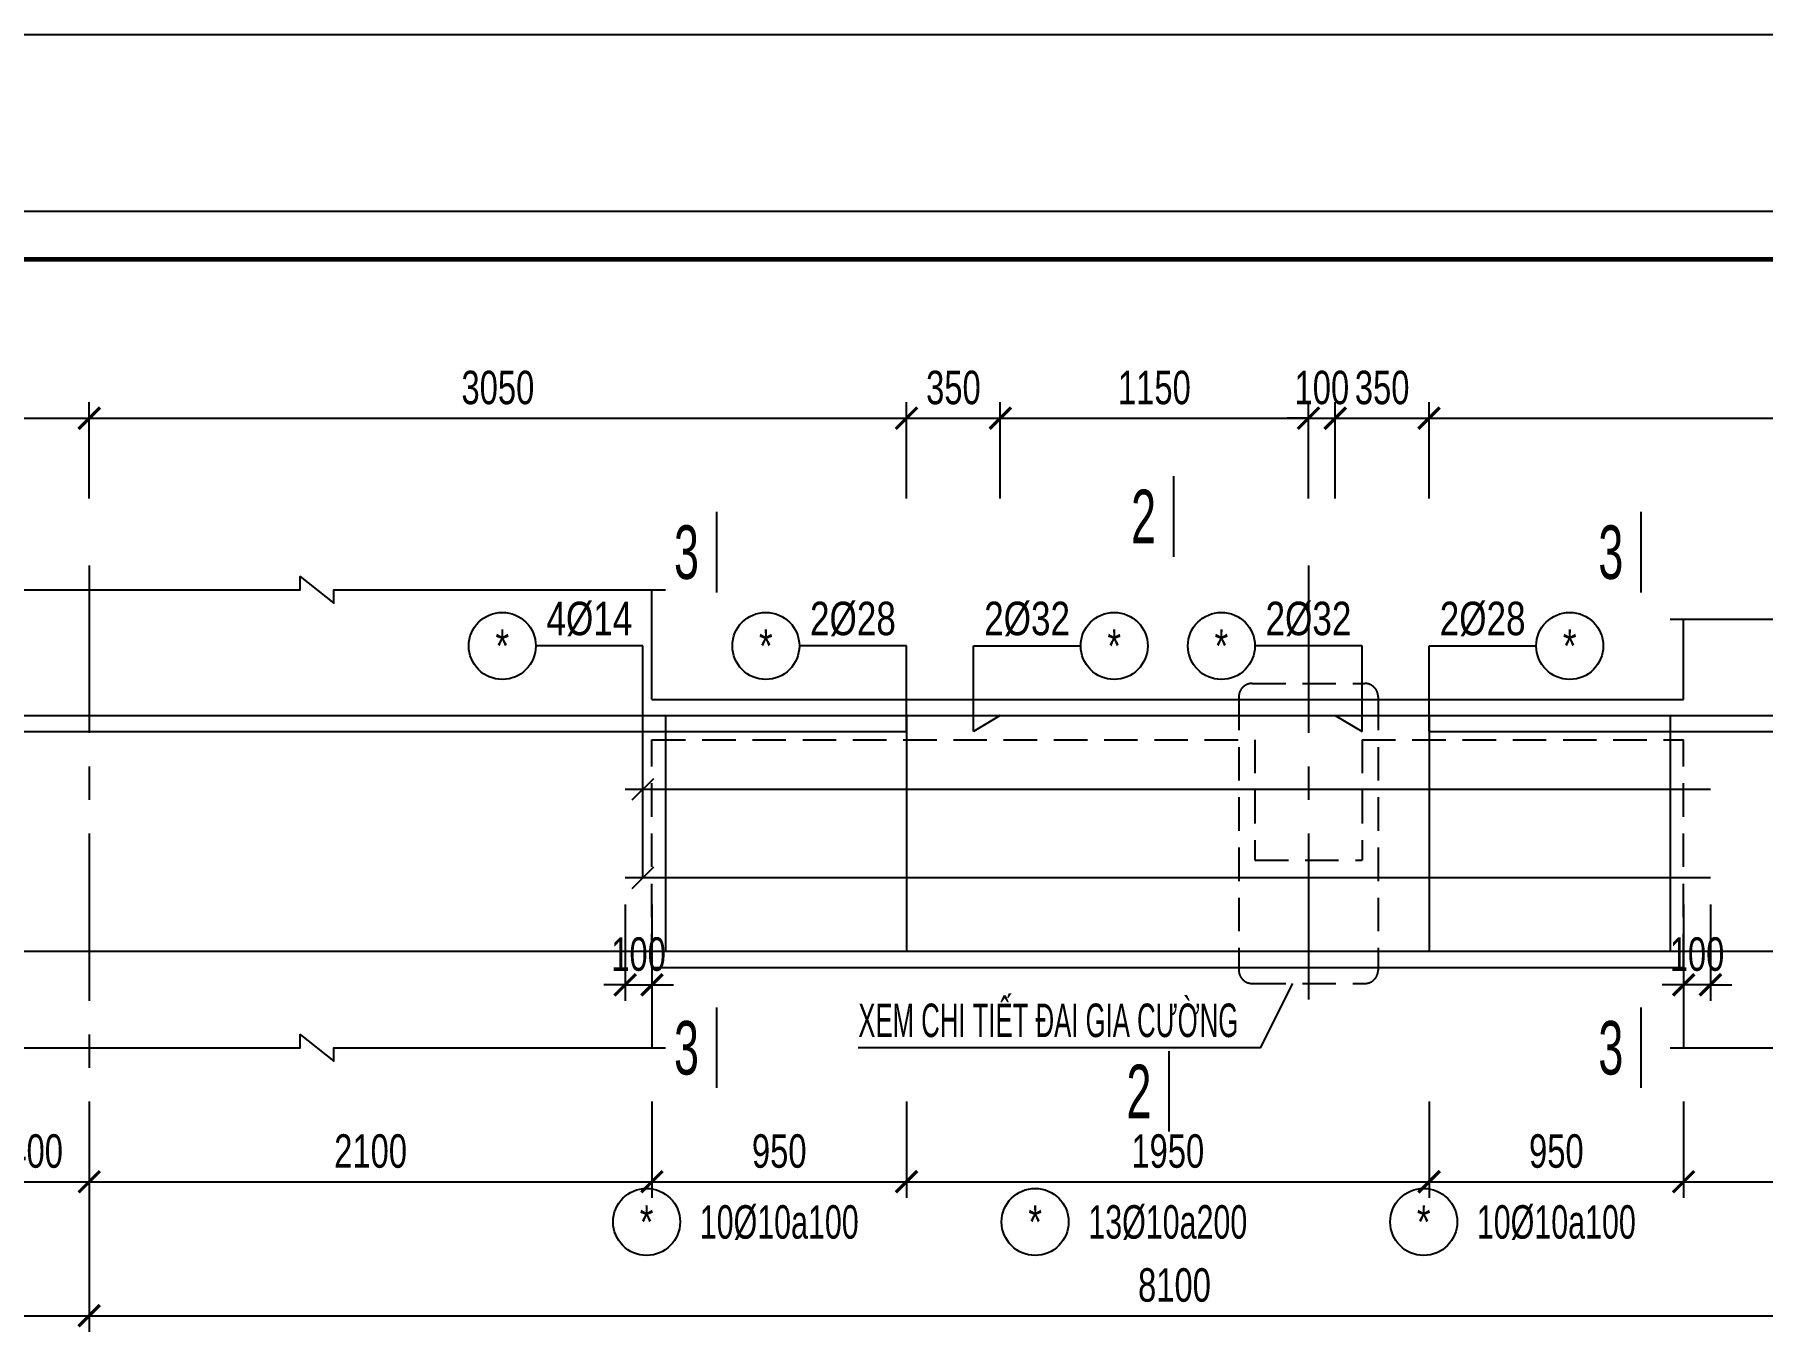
# Model space of a CAD drawing. Header units: millimetres. Extents: x -25284 to 100333, y 0 to 76881.
# Drawn here: x 10988 to 17436, y 30788 to 35640 of the extents above; entities that cross this region are included whole.
import ezdxf
from ezdxf.enums import TextEntityAlignment as Align

# ---------------------------------------------------------------- set-up
doc = ezdxf.new("R2010")
doc.units = ezdxf.units.MM
doc.header["$LTSCALE"] = 500
doc.header["$MEASUREMENT"] = 0
doc.linetypes.add('CENTER', pattern=[2, 1.25, -0.25, 0.25, -0.25])
doc.linetypes.add('HIDDEN', pattern=[0.375, 0.25, -0.125])
for name, color, linetype in [('CDC-KHUNGTEN', 7, 'Continuous'), ('KCS_AXIS', 5, 'CENTER'), ('KCS_AXIS_SUB', 5, 'CENTER'), ('KCS_BORDER', 3, 'Continuous'), ('KCS_CHI', 1, 'Continuous'), ('KCS_DIM', 1, 'Continuous'), ('KCS_HIDDEN', 8, 'HIDDEN'), ('KCS_STEEL', 4, 'Continuous'), ('KCS_TEXT', 2, 'Continuous'), ('KCS_TEXT_TK', 2, 'Continuous'), ('KCS_TEXT_TMC', 4, 'Continuous')]:
    doc.layers.add(name, color=color, linetype=linetype)
doc.styles.add('KCS_BIGTEXT', font='arial.ttf', dxfattribs={"width": 0.75})
doc.styles.add('KCS_SMTEXT', font='arial.ttf', dxfattribs={"width": 0.7})
doc.dimstyles.new('KCS_DIM50', dxfattribs={"dimscale": 50, "dimtxt": 2.5, "dimasz": 1.6, "dimexe": 1.2, "dimexo": 0, "dimgap": 1, "dimtad": 1, "dimdec": 0, "dimzin": 0, "dimdsep": 46, "dimtxsty": 'KCS_SMTEXT', "dimblk": 'ARCHTICK', "dimcen": 0, "dimdle": 1, "dimclrd": 256, "dimclre": 256, "dimclrt": 2, "dimadec": 0, "dimazin": 0, "dimtfac": 1, "dimtdec": 0, "dimtix": 1, "dimtmove": 2, "dimatfit": 3, "dimfxl": 1, "dimtolj": 1, "dimtzin": 0, "dimarcsym": 0})

# ---------------------------------------------------------------- blocks, each defined once
blk = doc.blocks.new('_ArchTick')
at = {"color": 0, "linetype": 'ByBlock', "const_width": 0.15}
blk.add_lwpolyline([(-0.5, -0.5), (0.5, 0.5)], dxfattribs=at)
blk = doc.blocks.new('*D313')
at = {"layer": 'Defpoints', "color": 0, "transparency": 16777216}
for p in [(3092.3, 31658), (11192.3, 31658), (11192.3, 30858)]:
    blk.add_point(p, dxfattribs=at)
at = {"layer": 'KCS_DIM', "lineweight": -2, "transparency": 16777216}
for p, q in [((3092.3, 31658), (3092.3, 30798)), ((11192.3, 31658), (11192.3, 30798)), ((3042.3, 30858), (11242.3, 30858))]:
    blk.add_line(p, q, dxfattribs=at)
at = {"layer": 'KCS_DIM', "lineweight": -2, "transparency": 16777216, "xscale": 80, "yscale": 80, "zscale": 80, "rotation": 180}
blk.add_blockref('_ArchTick', (3092.3, 30858), dxfattribs=at)
at = {"layer": 'KCS_DIM', "lineweight": -2, "transparency": 16777216, "xscale": 80, "yscale": 80, "zscale": 80}
blk.add_blockref('_ArchTick', (11192.3, 30858), dxfattribs=at)
at = {"layer": 'KCS_DIM', "color": 2, "transparency": 16777216, "insert": (7142.3, 30971.8), "char_height": 125, "attachment_point": 5, "style": 'KCS_SMTEXT'}
blk.add_mtext('\\A1;8100', dxfattribs=at)
blk = doc.blocks.new('*D314')
at = {"layer": 'Defpoints', "color": 0, "transparency": 16777216}
for p in [(11192.3, 31658), (19292.3, 31658), (19292.3, 30858)]:
    blk.add_point(p, dxfattribs=at)
at = {"layer": 'KCS_DIM', "lineweight": -2, "transparency": 16777216}
for p, q in [((11192.3, 31658), (11192.3, 30798)), ((19292.3, 31658), (19292.3, 30798)), ((11142.3, 30858), (19342.3, 30858))]:
    blk.add_line(p, q, dxfattribs=at)
at = {"layer": 'KCS_DIM', "lineweight": -2, "transparency": 16777216, "xscale": 80, "yscale": 80, "zscale": 80, "rotation": 180}
blk.add_blockref('_ArchTick', (11192.3, 30858), dxfattribs=at)
at = {"layer": 'KCS_DIM', "lineweight": -2, "transparency": 16777216, "xscale": 80, "yscale": 80, "zscale": 80}
blk.add_blockref('_ArchTick', (19292.3, 30858), dxfattribs=at)
at = {"layer": 'KCS_DIM', "color": 2, "transparency": 16777216, "insert": (15242.3, 30971.8), "char_height": 125, "attachment_point": 5, "style": 'KCS_SMTEXT'}
blk.add_mtext('\\A1;8100', dxfattribs=at)
blk = doc.blocks.new('*D317')
at = {"layer": 'Defpoints', "color": 0, "transparency": 16777216}
for p in [(10792.3, 31658), (11192.3, 31658), (11192.3, 31358)]:
    blk.add_point(p, dxfattribs=at)
at = {"layer": 'KCS_DIM', "lineweight": -2, "transparency": 16777216}
for p, q in [((10792.3, 31658), (10792.3, 31298)), ((11192.3, 31658), (11192.3, 31298)), ((10742.3, 31358), (11242.3, 31358))]:
    blk.add_line(p, q, dxfattribs=at)
at = {"layer": 'KCS_DIM', "lineweight": -2, "transparency": 16777216, "xscale": 80, "yscale": 80, "zscale": 80, "rotation": 180}
blk.add_blockref('_ArchTick', (10792.3, 31358), dxfattribs=at)
at = {"layer": 'KCS_DIM', "lineweight": -2, "transparency": 16777216, "xscale": 80, "yscale": 80, "zscale": 80}
blk.add_blockref('_ArchTick', (11192.3, 31358), dxfattribs=at)
at = {"layer": 'KCS_DIM', "color": 2, "transparency": 16777216, "insert": (10992.3, 31471.8), "char_height": 125, "attachment_point": 5, "style": 'KCS_SMTEXT'}
blk.add_mtext('\\A1;400', dxfattribs=at)
blk = doc.blocks.new('*D318')
at = {"layer": 'Defpoints', "color": 0, "transparency": 16777216}
for p in [(11192.3, 31658), (13292.3, 31658), (13292.3, 31358)]:
    blk.add_point(p, dxfattribs=at)
at = {"layer": 'KCS_DIM', "lineweight": -2, "transparency": 16777216}
for p, q in [((11192.3, 31658), (11192.3, 31298)), ((13292.3, 31658), (13292.3, 31298)), ((11142.3, 31358), (13342.3, 31358))]:
    blk.add_line(p, q, dxfattribs=at)
at = {"layer": 'KCS_DIM', "lineweight": -2, "transparency": 16777216, "xscale": 80, "yscale": 80, "zscale": 80, "rotation": 180}
blk.add_blockref('_ArchTick', (11192.3, 31358), dxfattribs=at)
at = {"layer": 'KCS_DIM', "lineweight": -2, "transparency": 16777216, "xscale": 80, "yscale": 80, "zscale": 80}
blk.add_blockref('_ArchTick', (13292.3, 31358), dxfattribs=at)
at = {"layer": 'KCS_DIM', "color": 2, "transparency": 16777216, "insert": (12242.3, 31471.8), "char_height": 125, "attachment_point": 5, "style": 'KCS_SMTEXT'}
blk.add_mtext('\\A1;2100', dxfattribs=at)
blk = doc.blocks.new('*D319')
at = {"layer": 'Defpoints', "color": 0, "transparency": 16777216}
for p in [(17142.3, 31658), (19292.3, 31658), (19292.3, 31358)]:
    blk.add_point(p, dxfattribs=at)
at = {"layer": 'KCS_DIM', "lineweight": -2, "transparency": 16777216}
for p, q in [((17142.3, 31658), (17142.3, 31298)), ((19292.3, 31658), (19292.3, 31298)), ((17092.3, 31358), (19342.3, 31358))]:
    blk.add_line(p, q, dxfattribs=at)
at = {"layer": 'KCS_DIM', "lineweight": -2, "transparency": 16777216, "xscale": 80, "yscale": 80, "zscale": 80, "rotation": 180}
blk.add_blockref('_ArchTick', (17142.3, 31358), dxfattribs=at)
at = {"layer": 'KCS_DIM', "lineweight": -2, "transparency": 16777216, "xscale": 80, "yscale": 80, "zscale": 80}
blk.add_blockref('_ArchTick', (19292.3, 31358), dxfattribs=at)
at = {"layer": 'KCS_DIM', "color": 2, "transparency": 16777216, "insert": (18217.3, 31471.8), "char_height": 125, "attachment_point": 5, "style": 'KCS_SMTEXT'}
blk.add_mtext('\\A1;2150', dxfattribs=at)
blk = doc.blocks.new('*D323')
at = {"layer": 'Defpoints', "color": 0, "transparency": 16777216}
for p in [(13192.3, 32393), (13292.3, 32393), (13292.3, 32093)]:
    blk.add_point(p, dxfattribs=at)
at = {"layer": 'KCS_DIM', "lineweight": -2, "transparency": 16777216}
for p, q in [((13192.3, 32393), (13192.3, 32033)), ((13292.3, 32393), (13292.3, 32033)), ((13192.3, 32093), (13112.3, 32093)), ((13192.3, 32093), (13292.3, 32093)), ((13292.3, 32093), (13372.3, 32093))]:
    blk.add_line(p, q, dxfattribs=at)
at = {"layer": 'KCS_DIM', "lineweight": -2, "transparency": 16777216, "xscale": 80, "yscale": 80, "zscale": 80}
blk.add_blockref('_ArchTick', (13192.3, 32093), dxfattribs=at)
at = {"layer": 'KCS_DIM', "lineweight": -2, "transparency": 16777216, "xscale": 80, "yscale": 80, "zscale": 80, "rotation": 180}
blk.add_blockref('_ArchTick', (13292.3, 32093), dxfattribs=at)
at = {"layer": 'KCS_DIM', "color": 2, "transparency": 16777216, "insert": (13242.3, 32206.8), "char_height": 125, "attachment_point": 5, "style": 'KCS_SMTEXT'}
blk.add_mtext('\\A1;100', dxfattribs=at)
blk = doc.blocks.new('*D324')
at = {"layer": 'Defpoints', "color": 0, "transparency": 16777216}
for p in [(17142.3, 32393), (17242.3, 32393), (17142.3, 32093)]:
    blk.add_point(p, dxfattribs=at)
at = {"layer": 'KCS_DIM', "lineweight": -2, "transparency": 16777216}
for p, q in [((17142.3, 32393), (17142.3, 32033)), ((17242.3, 32393), (17242.3, 32033)), ((17142.3, 32093), (17062.3, 32093)), ((17242.3, 32093), (17142.3, 32093)), ((17242.3, 32093), (17322.3, 32093))]:
    blk.add_line(p, q, dxfattribs=at)
at = {"layer": 'KCS_DIM', "lineweight": -2, "transparency": 16777216, "xscale": 80, "yscale": 80, "zscale": 80}
blk.add_blockref('_ArchTick', (17142.3, 32093), dxfattribs=at)
at = {"layer": 'KCS_DIM', "lineweight": -2, "transparency": 16777216, "xscale": 80, "yscale": 80, "zscale": 80, "rotation": 180}
blk.add_blockref('_ArchTick', (17242.3, 32093), dxfattribs=at)
at = {"layer": 'KCS_DIM', "color": 2, "transparency": 16777216, "insert": (17192.3, 32206.8), "char_height": 125, "attachment_point": 5, "style": 'KCS_SMTEXT'}
blk.add_mtext('\\A1;100', dxfattribs=at)
blk = doc.blocks.new('*D331')
at = {"layer": 'Defpoints', "color": 0, "transparency": 16777216}
for p in [(11192.3, 34208), (9592.3, 33908), (11192.3, 33908)]:
    blk.add_point(p, dxfattribs=at)
at = {"layer": 'KCS_DIM', "lineweight": -2, "transparency": 16777216}
for p, q in [((9592.3, 33908), (9592.3, 34268)), ((11192.3, 33908), (11192.3, 34268)), ((9542.3, 34208), (11242.3, 34208))]:
    blk.add_line(p, q, dxfattribs=at)
at = {"layer": 'KCS_DIM', "lineweight": -2, "transparency": 16777216, "xscale": 80, "yscale": 80, "zscale": 80, "rotation": 180}
blk.add_blockref('_ArchTick', (9592.3, 34208), dxfattribs=at)
at = {"layer": 'KCS_DIM', "lineweight": -2, "transparency": 16777216, "xscale": 80, "yscale": 80, "zscale": 80}
blk.add_blockref('_ArchTick', (11192.3, 34208), dxfattribs=at)
at = {"layer": 'KCS_DIM', "color": 2, "transparency": 16777216, "insert": (10392.3, 34321.8), "char_height": 125, "attachment_point": 5, "style": 'KCS_SMTEXT'}
blk.add_mtext('\\A1;1600', dxfattribs=at)
blk = doc.blocks.new('*D332')
at = {"layer": 'Defpoints', "color": 0, "transparency": 16777216}
for p in [(14242.3, 34208), (11192.3, 33908), (14242.3, 33908)]:
    blk.add_point(p, dxfattribs=at)
at = {"layer": 'KCS_DIM', "lineweight": -2, "transparency": 16777216}
for p, q in [((11192.3, 33908), (11192.3, 34268)), ((14242.3, 33908), (14242.3, 34268)), ((11142.3, 34208), (14292.3, 34208))]:
    blk.add_line(p, q, dxfattribs=at)
at = {"layer": 'KCS_DIM', "lineweight": -2, "transparency": 16777216, "xscale": 80, "yscale": 80, "zscale": 80, "rotation": 180}
blk.add_blockref('_ArchTick', (11192.3, 34208), dxfattribs=at)
at = {"layer": 'KCS_DIM', "lineweight": -2, "transparency": 16777216, "xscale": 80, "yscale": 80, "zscale": 80}
blk.add_blockref('_ArchTick', (14242.3, 34208), dxfattribs=at)
at = {"layer": 'KCS_DIM', "color": 2, "transparency": 16777216, "insert": (12717.3, 34321.8), "char_height": 125, "attachment_point": 5, "style": 'KCS_SMTEXT'}
blk.add_mtext('\\A1;3050', dxfattribs=at)
blk = doc.blocks.new('*D333')
at = {"layer": 'Defpoints', "color": 0, "transparency": 16777216}
for p in [(14592.3, 34208), (14242.3, 33908), (14592.3, 33908)]:
    blk.add_point(p, dxfattribs=at)
at = {"layer": 'KCS_DIM', "lineweight": -2, "transparency": 16777216}
for p, q in [((14242.3, 33908), (14242.3, 34268)), ((14592.3, 33908), (14592.3, 34268)), ((14192.3, 34208), (14642.3, 34208))]:
    blk.add_line(p, q, dxfattribs=at)
at = {"layer": 'KCS_DIM', "lineweight": -2, "transparency": 16777216, "xscale": 80, "yscale": 80, "zscale": 80, "rotation": 180}
blk.add_blockref('_ArchTick', (14242.3, 34208), dxfattribs=at)
at = {"layer": 'KCS_DIM', "lineweight": -2, "transparency": 16777216, "xscale": 80, "yscale": 80, "zscale": 80}
blk.add_blockref('_ArchTick', (14592.3, 34208), dxfattribs=at)
at = {"layer": 'KCS_DIM', "color": 2, "transparency": 16777216, "insert": (14417.3, 34321.8), "char_height": 125, "attachment_point": 5, "style": 'KCS_SMTEXT'}
blk.add_mtext('\\A1;350', dxfattribs=at)
blk = doc.blocks.new('*D334')
at = {"layer": 'Defpoints', "color": 0, "transparency": 16777216}
for p in [(15742.3, 34208), (14592.3, 33908), (15742.3, 33908)]:
    blk.add_point(p, dxfattribs=at)
at = {"layer": 'KCS_DIM', "lineweight": -2, "transparency": 16777216}
for p, q in [((14592.3, 33908), (14592.3, 34268)), ((15742.3, 33908), (15742.3, 34268)), ((14542.3, 34208), (15792.3, 34208))]:
    blk.add_line(p, q, dxfattribs=at)
at = {"layer": 'KCS_DIM', "lineweight": -2, "transparency": 16777216, "xscale": 80, "yscale": 80, "zscale": 80, "rotation": 180}
blk.add_blockref('_ArchTick', (14592.3, 34208), dxfattribs=at)
at = {"layer": 'KCS_DIM', "lineweight": -2, "transparency": 16777216, "xscale": 80, "yscale": 80, "zscale": 80}
blk.add_blockref('_ArchTick', (15742.3, 34208), dxfattribs=at)
at = {"layer": 'KCS_DIM', "color": 2, "transparency": 16777216, "insert": (15167.3, 34321.8), "char_height": 125, "attachment_point": 5, "style": 'KCS_SMTEXT'}
blk.add_mtext('\\A1;1150', dxfattribs=at)
blk = doc.blocks.new('*D335')
at = {"layer": 'Defpoints', "color": 0, "transparency": 16777216}
for p in [(15842.3, 34208), (15742.3, 33908), (15842.3, 33908)]:
    blk.add_point(p, dxfattribs=at)
at = {"layer": 'KCS_DIM', "lineweight": -2, "transparency": 16777216}
for p, q in [((15742.3, 33908), (15742.3, 34268)), ((15842.3, 33908), (15842.3, 34268)), ((15742.3, 34208), (15662.3, 34208)), ((15742.3, 34208), (15842.3, 34208)), ((15842.3, 34208), (15922.3, 34208))]:
    blk.add_line(p, q, dxfattribs=at)
at = {"layer": 'KCS_DIM', "lineweight": -2, "transparency": 16777216, "xscale": 80, "yscale": 80, "zscale": 80}
blk.add_blockref('_ArchTick', (15742.3, 34208), dxfattribs=at)
at = {"layer": 'KCS_DIM', "lineweight": -2, "transparency": 16777216, "xscale": 80, "yscale": 80, "zscale": 80, "rotation": 180}
blk.add_blockref('_ArchTick', (15842.3, 34208), dxfattribs=at)
at = {"layer": 'KCS_DIM', "color": 2, "transparency": 16777216, "insert": (15792.3, 34321.8), "char_height": 125, "attachment_point": 5, "style": 'KCS_SMTEXT'}
blk.add_mtext('\\A1;100', dxfattribs=at)
blk = doc.blocks.new('*D336')
at = {"layer": 'Defpoints', "color": 0, "transparency": 16777216}
for p in [(16192.3, 34208), (15842.3, 33908), (16192.3, 33908)]:
    blk.add_point(p, dxfattribs=at)
at = {"layer": 'KCS_DIM', "lineweight": -2, "transparency": 16777216}
for p, q in [((15842.3, 33908), (15842.3, 34268)), ((16192.3, 33908), (16192.3, 34268)), ((15792.3, 34208), (16242.3, 34208))]:
    blk.add_line(p, q, dxfattribs=at)
at = {"layer": 'KCS_DIM', "lineweight": -2, "transparency": 16777216, "xscale": 80, "yscale": 80, "zscale": 80, "rotation": 180}
blk.add_blockref('_ArchTick', (15842.3, 34208), dxfattribs=at)
at = {"layer": 'KCS_DIM', "lineweight": -2, "transparency": 16777216, "xscale": 80, "yscale": 80, "zscale": 80}
blk.add_blockref('_ArchTick', (16192.3, 34208), dxfattribs=at)
at = {"layer": 'KCS_DIM', "color": 2, "transparency": 16777216, "insert": (16017.3, 34321.8), "char_height": 125, "attachment_point": 5, "style": 'KCS_SMTEXT'}
blk.add_mtext('\\A1;350', dxfattribs=at)
blk = doc.blocks.new('*D337')
at = {"layer": 'Defpoints', "color": 0, "transparency": 16777216}
for p in [(19292.3, 34208), (16192.3, 33908), (19292.3, 33908)]:
    blk.add_point(p, dxfattribs=at)
at = {"layer": 'KCS_DIM', "lineweight": -2, "transparency": 16777216}
for p, q in [((16192.3, 33908), (16192.3, 34268)), ((19292.3, 33908), (19292.3, 34268)), ((16142.3, 34208), (19342.3, 34208))]:
    blk.add_line(p, q, dxfattribs=at)
at = {"layer": 'KCS_DIM', "lineweight": -2, "transparency": 16777216, "xscale": 80, "yscale": 80, "zscale": 80, "rotation": 180}
blk.add_blockref('_ArchTick', (16192.3, 34208), dxfattribs=at)
at = {"layer": 'KCS_DIM', "lineweight": -2, "transparency": 16777216, "xscale": 80, "yscale": 80, "zscale": 80}
blk.add_blockref('_ArchTick', (19292.3, 34208), dxfattribs=at)
at = {"layer": 'KCS_DIM', "color": 2, "transparency": 16777216, "insert": (17742.3, 34321.8), "char_height": 125, "attachment_point": 5, "style": 'KCS_SMTEXT'}
blk.add_mtext('\\A1;3100', dxfattribs=at)
blk = doc.blocks.new('*D347')
at = {"layer": 'Defpoints', "color": 0, "transparency": 16777216}
for p in [(13292.3, 31658), (14242.3, 31658), (14242.3, 31358)]:
    blk.add_point(p, dxfattribs=at)
at = {"layer": 'KCS_DIM', "lineweight": -2, "transparency": 16777216}
for p, q in [((13292.3, 31658), (13292.3, 31298)), ((14242.3, 31658), (14242.3, 31298)), ((13242.3, 31358), (14292.3, 31358))]:
    blk.add_line(p, q, dxfattribs=at)
at = {"layer": 'KCS_DIM', "lineweight": -2, "transparency": 16777216, "xscale": 80, "yscale": 80, "zscale": 80, "rotation": 180}
blk.add_blockref('_ArchTick', (13292.3, 31358), dxfattribs=at)
at = {"layer": 'KCS_DIM', "lineweight": -2, "transparency": 16777216, "xscale": 80, "yscale": 80, "zscale": 80}
blk.add_blockref('_ArchTick', (14242.3, 31358), dxfattribs=at)
at = {"layer": 'KCS_DIM', "color": 2, "transparency": 16777216, "insert": (13767.3, 31471.8), "char_height": 125, "attachment_point": 5, "style": 'KCS_SMTEXT'}
blk.add_mtext('\\A1;950', dxfattribs=at)
blk = doc.blocks.new('*D348')
at = {"layer": 'Defpoints', "color": 0, "transparency": 16777216}
for p in [(14242.3, 31658), (16192.3, 31658), (16192.3, 31358)]:
    blk.add_point(p, dxfattribs=at)
at = {"layer": 'KCS_DIM', "lineweight": -2, "transparency": 16777216}
for p, q in [((14242.3, 31658), (14242.3, 31298)), ((16192.3, 31658), (16192.3, 31298)), ((14192.3, 31358), (16242.3, 31358))]:
    blk.add_line(p, q, dxfattribs=at)
at = {"layer": 'KCS_DIM', "lineweight": -2, "transparency": 16777216, "xscale": 80, "yscale": 80, "zscale": 80, "rotation": 180}
blk.add_blockref('_ArchTick', (14242.3, 31358), dxfattribs=at)
at = {"layer": 'KCS_DIM', "lineweight": -2, "transparency": 16777216, "xscale": 80, "yscale": 80, "zscale": 80}
blk.add_blockref('_ArchTick', (16192.3, 31358), dxfattribs=at)
at = {"layer": 'KCS_DIM', "color": 2, "transparency": 16777216, "insert": (15217.3, 31471.8), "char_height": 125, "attachment_point": 5, "style": 'KCS_SMTEXT'}
blk.add_mtext('\\A1;1950', dxfattribs=at)
blk = doc.blocks.new('*D349')
at = {"layer": 'Defpoints', "color": 0, "transparency": 16777216}
for p in [(16192.3, 31658), (17142.3, 31658), (17142.3, 31358)]:
    blk.add_point(p, dxfattribs=at)
at = {"layer": 'KCS_DIM', "lineweight": -2, "transparency": 16777216}
for p, q in [((16192.3, 31658), (16192.3, 31298)), ((17142.3, 31658), (17142.3, 31298)), ((16142.3, 31358), (17192.3, 31358))]:
    blk.add_line(p, q, dxfattribs=at)
at = {"layer": 'KCS_DIM', "lineweight": -2, "transparency": 16777216, "xscale": 80, "yscale": 80, "zscale": 80, "rotation": 180}
blk.add_blockref('_ArchTick', (16192.3, 31358), dxfattribs=at)
at = {"layer": 'KCS_DIM', "lineweight": -2, "transparency": 16777216, "xscale": 80, "yscale": 80, "zscale": 80}
blk.add_blockref('_ArchTick', (17142.3, 31358), dxfattribs=at)
at = {"layer": 'KCS_DIM', "color": 2, "transparency": 16777216, "insert": (16667.3, 31471.8), "char_height": 125, "attachment_point": 5, "style": 'KCS_SMTEXT'}
blk.add_mtext('\\A1;950', dxfattribs=at)
blk = doc.blocks.new('Khung tên chuẩn')
at = {"layer": 'CDC-KHUNGTEN', "color": 8}
blk.add_lwpolyline([(75096, 1100), (83000, 1100), (83000, 58300), (3000, 58300), (3000, 1100), (75096, 1100)], dxfattribs=at)
at = {"layer": 'CDC-KHUNGTEN', "color": 255, "lineweight": 60}
blk.add_lwpolyline([(74900, 1400), (74900, 58000), (3300, 58000), (3300, 1400), (74900, 1400)], close=True, dxfattribs=at)
at = {"layer": 'Defpoints', "color": 1, "ltscale": 0.2}
blk.add_lwpolyline([(0, 0), (0, 59400), (84100, 59400), (84100, 0), (0, 0)], close=True, dxfattribs=at)

msp = doc.modelspace()

# ---------------------------------------------------------------- linework, layer by layer
at = {"layer": 'KCS_AXIS'}
msp.add_line((11192.3, 33658), (11192.3, 31658), dxfattribs=at)
at = {"layer": 'KCS_AXIS_SUB'}
msp.add_line((15742.3, 33658), (15742.3, 32038), dxfattribs=at)
at = {"layer": 'KCS_BORDER'}
for p, q in [((13292.3, 33158), (13292.3, 33567.2)), ((17142.3, 33158), (17142.3, 33458)), ((13292.3, 33158), (17142.3, 33158)), ((13292.3, 32158), (17142.3, 32158)), ((13292.3, 32158), (13292.3, 31858)), ((17142.3, 32158), (17142.3, 31858))]:
    msp.add_line(p, q, dxfattribs=at)
at = {"layer": 'KCS_BORDER', "color": 1}
for points in [[(10742.3, 33567.2), (11979.8, 33567.2), (11979.8, 33617.2), (12104.8, 33517.2), (12104.8, 33567.2), (13342.3, 33567.2)], [(17092.3, 33458), (18329.8, 33458), (18329.8, 33508), (18454.8, 33408), (18454.8, 33458), (19692.3, 33458)], [(10742.3, 31858), (11979.8, 31858), (11979.8, 31908), (12104.8, 31808), (12104.8, 31858), (13342.3, 31858)], [(17092.3, 31858), (18329.8, 31858), (18329.8, 31908), (18454.8, 31808), (18454.8, 31858), (19692.3, 31858)]]:
    msp.add_lwpolyline(points, dxfattribs=at)
at = {"layer": 'KCS_CHI'}
for p, q in [((13258.8, 32493), (13258.8, 33358)), ((14242.3, 33358), (13842.3, 33358)), ((14242.3, 33038), (14242.3, 33358)), ((14492.3, 33358), (14892.3, 33358)), ((14492.3, 33038), (14492.3, 33358)), ((15942.3, 33358), (15542.3, 33358)), ((15942.3, 33038), (15942.3, 33358)), ((16192.3, 33358), (16592.3, 33358)), ((16192.3, 33038), (16192.3, 33358))]:
    msp.add_line(p, q, dxfattribs=at)
at = {"layer": 'KCS_CHI', "color": 3}
for p, q in [((13218.8, 32783), (13298.8, 32863)), ((13218.8, 32453), (13298.8, 32533))]:
    msp.add_line(p, q, dxfattribs=at)
at = {"layer": 'KCS_CHI'}
msp.add_lwpolyline([(15682.3, 32098), (15562.3, 31858), (14062.3, 31858)], dxfattribs=at)
at = {"layer": 'KCS_HIDDEN'}
for p, q in [((15532.3, 33218), (15952.3, 33218)), ((15482.3, 33168), (15482.3, 32148)), ((16002.3, 33168), (16002.3, 32148)), ((13292.3, 33008), (15542.3, 33008)), ((13292.3, 32158), (13292.3, 33008)), ((15542.3, 33008), (15542.3, 32558)), ((15942.3, 33008), (15942.3, 32558)), ((15942.3, 33008), (17142.3, 33008)), ((17142.3, 32158), (17142.3, 33008)), ((15542.3, 32558), (15942.3, 32558)), ((15532.3, 32098), (15952.3, 32098))]:
    msp.add_line(p, q, dxfattribs=at)
for centre, start, end in [((15532.3, 33168), 90, 180), ((15952.3, 33168), 0, 90), ((15532.3, 32148), 180, 270), ((15952.3, 32148), 270, 0)]:
    msp.add_arc(centre, 50, start, end, dxfattribs=at)
at = {"layer": 'KCS_STEEL'}
for p, q in [((4612.3, 33098), (26792.3, 33098)), ((9142.3, 33098), (14592.3, 33098)), ((13342.3, 33098), (13342.3, 32218)), ((14242.3, 33098), (14242.3, 32218)), ((14592.3, 33098), (14492.3, 33038)), ((15842.3, 33098), (21492.3, 33098)), ((15842.3, 33098), (15942.3, 33038)), ((16192.3, 33098), (16192.3, 32218)), ((17092.3, 33098), (17092.3, 32218)), ((9592.3, 33038), (14242.3, 33038)), ((16192.3, 33038), (21042.3, 33038)), ((13192.3, 32823), (17242.3, 32823)), ((13192.3, 32493), (17242.3, 32493)), ((4932.3, 32218), (26472.3, 32218))]:
    msp.add_line(p, q, dxfattribs=at)
at = {"layer": 'KCS_TEXT_TK', "color": 1}
msp.add_line((13258.8, 33358), (12858.8, 33358), dxfattribs=at)
for centre in [(12733.8, 33358), (13717.3, 33358), (15017.3, 33358), (15417.3, 33358), (16717.3, 33358), (13272.3, 31208), (14722.3, 31208), (16172.3, 31208)]:
    msp.add_circle(centre, 125, dxfattribs=at)
at = {"layer": 'KCS_TEXT_TMC'}
for p, q in [((15240.3, 33691), (15240.3, 33991)), ((13534.4, 33558), (13534.4, 33858)), ((16983.9, 33558), (16983.9, 33858)), ((13534.4, 31708), (13534.4, 32008)), ((16983.9, 31708), (16983.9, 32008)), ((15223, 31545.1), (15223, 31845.1))]:
    msp.add_line(p, q, dxfattribs=at)

# ---------------------------------------------------------------- block references
at = {"xscale": 0.6000000003099577, "yscale": 0.6000000003099577, "zscale": 0.6000000003099577}
msp.add_blockref('Khung tên chuẩn', (0, 0), dxfattribs=at)

# ---------------------------------------------------------------- texts
at = {"layer": 'KCS_TEXT', "style": 'KCS_SMTEXT'}
for s, width, p in [('4%%c14', 0.75, (13058.8, 33398)), ('2%%c28', 0.75, (14042.3, 33398)), ('2%%c32', 0.75, (14692.3, 33398)), ('2%%c32', 0.75, (15742.3, 33398)), ('2%%c28', 0.75, (16392.3, 33398)), ('10%%C10a100', 0.65, (13767.3, 31145.5)), ('13%%C10a200', 0.65, (15217.3, 31145.5)), ('10%%C10a100', 0.65, (16667.3, 31145.5))]:
    msp.add_text(s, height=125, dxfattribs=dict(at, width=width)).set_placement(p, align=Align.CENTER)
at = {"layer": 'KCS_TEXT', "style": 'KCS_SMTEXT', "width": 0.55}
msp.add_text('XEM CHI TIẾT ĐAI GIA CƯỜNG', height=125, dxfattribs=at).set_placement((14062.3, 31898))
at = {"layer": 'KCS_TEXT_TK', "style": 'KCS_SMTEXT', "width": 0.75}
for p in [(12733.8, 33358), (13717.3, 33358), (15017.3, 33358), (15417.3, 33358), (16717.3, 33358), (13272.3, 31208), (14722.3, 31208), (16172.3, 31208)]:
    msp.add_text('*', height=125, dxfattribs=at).set_placement(p, align=Align.MIDDLE_CENTER)
at = {"layer": 'KCS_TEXT_TMC', "style": 'KCS_BIGTEXT', "width": 0.6}
for s, p in [('2', (15173.6, 33741)), ('3', (13467.8, 33608)), ('3', (16917.3, 33608)), ('3', (13467.8, 31758)), ('3', (16917.3, 31758)), ('2', (15156.3, 31595.1))]:
    msp.add_text(s, height=200, dxfattribs=at).set_placement(p, align=Align.RIGHT)

# ---------------------------------------------------------------- dimensions: what is measured, and where the dimension line sits
at = {"layer": 'KCS_DIM'}
for base, p1, p2, picture, middle in [((11192.3, 34208), (9592.3, 33908), (11192.3, 33908), '*D331', (10392.3, 34321.8)), ((14242.3, 34208), (11192.3, 33908), (14242.3, 33908), '*D332', (12717.3, 34321.8)), ((14592.3, 34208), (14242.3, 33908), (14592.3, 33908), '*D333', (14417.3, 34321.8)), ((15742.3, 34208), (14592.3, 33908), (15742.3, 33908), '*D334', (15167.3, 34321.8)), ((15842.3, 34208), (15742.3, 33908), (15842.3, 33908), '*D335', (15792.3, 34321.8)), ((16192.3, 34208), (15842.3, 33908), (16192.3, 33908), '*D336', (16017.3, 34321.8)), ((19292.3, 34208), (16192.3, 33908), (19292.3, 33908), '*D337', (17742.3, 34321.8)), ((13292.3, 32093), (13192.3, 32393), (13292.3, 32393), '*D323', (13242.3, 32206.8)), ((17142.3, 32093), (17242.3, 32393), (17142.3, 32393), '*D324', (17192.3, 32206.8)), ((11192.3, 30858), (3092.3, 31658), (11192.3, 31658), '*D313', (7142.3, 30971.8)), ((11192.3, 31358), (10792.3, 31658), (11192.3, 31658), '*D317', (10992.3, 31471.8)), ((19292.3, 30858), (11192.3, 31658), (19292.3, 31658), '*D314', (15242.3, 30971.8)), ((13292.3, 31358), (11192.3, 31658), (13292.3, 31658), '*D318', (12242.3, 31471.8)), ((14242.3, 31358), (13292.3, 31658), (14242.3, 31658), '*D347', (13767.3, 31471.8)), ((16192.3, 31358), (14242.3, 31658), (16192.3, 31658), '*D348', (15217.3, 31471.8)), ((17142.3, 31358), (16192.3, 31658), (17142.3, 31658), '*D349', (16667.3, 31471.8)), ((19292.3, 31358), (17142.3, 31658), (19292.3, 31658), '*D319', (18217.3, 31471.8))]:
    dim = msp.add_linear_dim(base=base, p1=p1, p2=p2, dimstyle='KCS_DIM50', dxfattribs=at)
    dim.commit()
    dim.dimension.update_dxf_attribs({"geometry": picture, "text_midpoint": middle})

doc.saveas('drawing.dxf')
